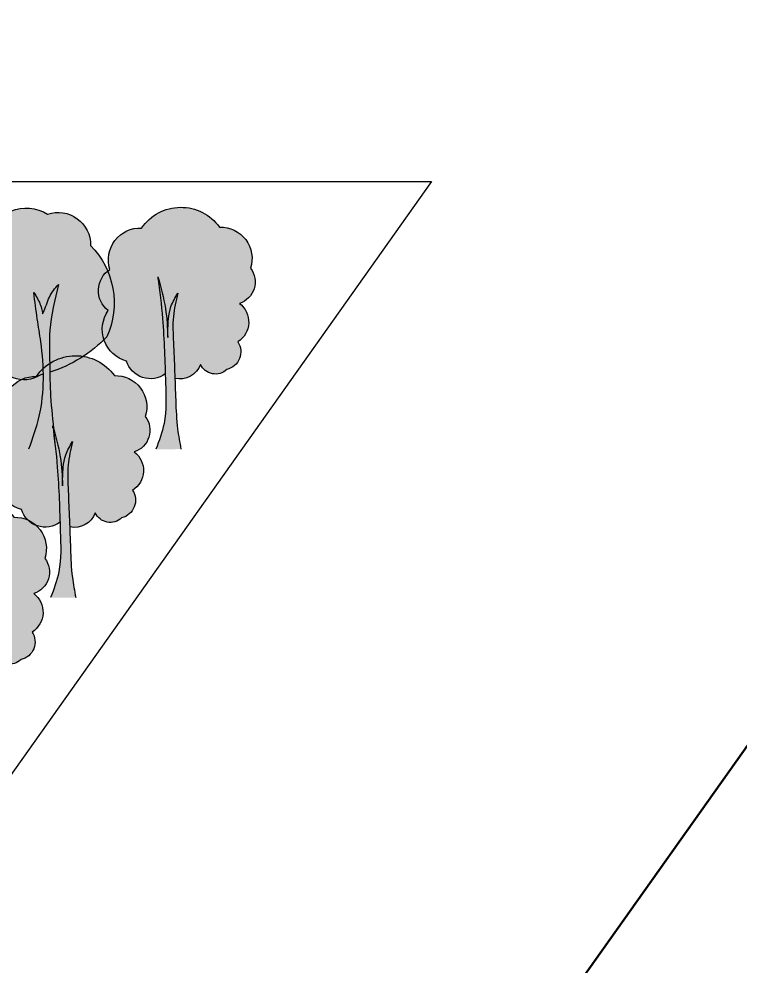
# Model space of a CAD drawing. Header units: millimetres. Extents: x -168 to 2937, y -666 to 1342.
# Drawn here: x 751.2 to 797.9, y 529.1 to 590.5 of the extents above; entities that cross this region are included whole.
import ezdxf

# ---------------------------------------------------------------- set-up
doc = ezdxf.new("R2010")
doc.units = ezdxf.units.MM

msp = doc.modelspace()

# ---------------------------------------------------------------- hatches: boundary and pattern name
h = msp.add_hatch(color=82)
edge = h.paths.add_edge_path()
edge.add_spline(control_points=[(752.129, 572.747), (752.186, 572.664), (752.401, 572.349), (752.616, 571.883), (752.687, 571.487), (752.708, 571.368)], knot_values=[0, 0, 0, 0, 0.301851, 1.145417, 1.507706, 1.507706, 1.507706, 1.507706], degree=3, periodic=0)
edge.add_spline(control_points=[(752.708, 571.368), (752.775, 571.519), (752.917, 571.837), (753.124, 572.489), (753.432, 572.979), (753.701, 573.244), (753.731, 573.273)], knot_values=[0, 0, 0, 0, 0.493374, 1.044913, 2.052444, 2.177929, 2.177929, 2.177929, 2.177929], degree=3, periodic=0)
edge.add_spline(control_points=[(753.731, 573.273), (753.49, 572.289), (753.076, 570.605), (753.156, 568.681), (753.171, 567.773), (753.174, 567.581)], knot_values=[0, 0, 0, 0, 3.021013, 5.168702, 5.743394, 5.743394, 5.743394, 5.743394], degree=3, periodic=0)
edge.add_arc((750.439, 576.118), 8.965, 287.7625, 315.89017)
edge.add_arc((752.001, 572.069), 5.345, 335.80409, 404.4294)
edge.add_arc((753.718, 575.845), 2.1, 359.05224, 469.05224)
edge.add_arc((751.639, 575.635), 2.6, 57.61032, 167.61032)
edge.add_arc((749.403, 573.842), 2.37, 97.34301, 207.34301)
edge.add_arc((749.943, 571.474), 2.939, 154.19223, 264.19223)
edge.add_arc((751.495, 568.99), 1.9, 193.39439, 303.39439)
edge.add_arc((750.439, 576.118), 8.965, 283.55536, 284.97371)
edge.add_spline(control_points=[(752.756, 567.458), (752.746, 568.161), (752.64, 569.372), (752.337, 571.112), (752.202, 572.178), (752.129, 572.747)], knot_values=[4.949863, 4.949863, 4.949863, 4.949863, 7.040518, 8.542902, 10.261986, 10.261986, 10.261986, 10.261986], degree=3, periodic=0)
h = msp.add_hatch(color=46)
edge = h.paths.add_edge_path()
edge.add_spline(control_points=[(753.509, 562.771), (753.488, 563.062), (753.409, 564.148), (753.207, 565.746), (753.183, 567.061), (753.174, 567.581)], knot_values=[5.743394, 5.743394, 5.743394, 5.743394, 6.619815, 9.009062, 10.567579, 10.567579, 10.567579, 10.567579], degree=3, periodic=0)
edge.add_arc((750.439, 576.118), 8.965, 287.7625, 315.89017)
edge.add_arc((752.001, 572.069), 5.345, 335.80409, 404.4294)
edge.add_arc((753.718, 575.845), 2.1, 359.05224, 469.05224)
edge.add_arc((751.639, 575.635), 2.6, 57.61032, 167.61032)
edge.add_arc((749.403, 573.842), 2.37, 97.34301, 207.34301)
edge.add_arc((749.943, 571.474), 2.939, 154.19223, 264.19223)
edge.add_arc((751.495, 568.99), 1.9, 193.39439, 303.39439)
edge.add_arc((750.439, 576.118), 8.965, 283.55536, 284.97371)
edge.add_spline(control_points=[(752.756, 567.458), (752.769, 566.536), (752.631, 564.875), (752.069, 563.318), (751.818, 562.623)], knot_values=[0, 0, 0, 0, 2.741304, 4.949863, 4.949863, 4.949863, 4.949863], degree=3, periodic=0)
edge.add_line((751.818, 562.623), (753.509, 562.771))
edge = h.paths.add_edge_path(flags=17)
edge.add_spline(control_points=[(752.756, 567.458), (752.746, 568.161), (752.64, 569.372), (752.337, 571.112), (752.202, 572.178), (752.129, 572.747)], knot_values=[4.949863, 4.949863, 4.949863, 4.949863, 7.040518, 8.542902, 10.261986, 10.261986, 10.261986, 10.261986], degree=3, periodic=0)
edge.add_spline(control_points=[(752.129, 572.747), (752.186, 572.664), (752.401, 572.349), (752.616, 571.883), (752.687, 571.487), (752.708, 571.368)], knot_values=[0, 0, 0, 0, 0.301851, 1.145417, 1.507706, 1.507706, 1.507706, 1.507706], degree=3, periodic=0)
edge.add_spline(control_points=[(752.708, 571.368), (752.775, 571.519), (752.917, 571.837), (753.124, 572.489), (753.432, 572.979), (753.701, 573.244), (753.731, 573.273)], knot_values=[0, 0, 0, 0, 0.493374, 1.044913, 2.052444, 2.177929, 2.177929, 2.177929, 2.177929], degree=3, periodic=0)
edge.add_spline(control_points=[(753.731, 573.273), (753.49, 572.289), (753.076, 570.605), (753.156, 568.681), (753.171, 567.773), (753.174, 567.581)], knot_values=[0, 0, 0, 0, 3.021013, 5.168702, 5.743394, 5.743394, 5.743394, 5.743394], degree=3, periodic=0)
edge.add_arc((750.439, 576.118), 8.965, 287.7625, 315.89017)
edge.add_arc((752.001, 572.069), 5.345, 335.80409, 404.4294)
edge.add_arc((753.718, 575.845), 2.1, 359.05224, 469.05224)
edge.add_arc((751.639, 575.635), 2.6, 57.61032, 167.61032)
edge.add_arc((749.403, 573.842), 2.37, 97.34301, 207.34301)
edge.add_arc((749.943, 571.474), 2.939, 154.19223, 264.19223)
edge.add_arc((751.495, 568.99), 1.9, 193.39439, 303.39439)
edge.add_arc((750.439, 576.118), 8.965, 283.55536, 284.97371)
h = msp.add_hatch(color=82)
edge = h.paths.add_edge_path()
edge.add_spline(control_points=[(760.657, 567.485), (760.617, 568.685), (760.556, 570.774), (760.296, 572.862), (760.184, 573.763)], knot_values=[0, 0, 0, 0, 2.488764, 4.377171, 4.377171, 4.377171, 4.377171], degree=3, periodic=0)
edge.add_spline(control_points=[(760.184, 573.763), (760.374, 573.086), (760.734, 571.803), (760.796, 570.473), (760.825, 569.845)], knot_values=[0, 0, 0, 0, 2.101943, 3.981989, 3.981989, 3.981989, 3.981989], degree=3, periodic=0)
edge.add_spline(control_points=[(760.825, 569.845), (760.828, 570.245), (760.833, 570.916), (760.992, 571.916), (761.305, 572.429), (761.476, 572.709)], knot_values=[0, 0, 0, 0, 1.203401, 2.016222, 2.989721, 2.989721, 2.989721, 2.989721], degree=3, periodic=0)
edge.add_spline(control_points=[(761.476, 572.709), (761.357, 572.208), (761.106, 571.158), (761.201, 569.294), (761.255, 567.956), (761.285, 567.179)], knot_values=[0, 0, 0, 0, 1.06753, 2.238246, 3.860341, 3.860341, 3.860341, 3.860341], degree=3, periodic=0)
edge.add_arc((761.59, 568.592), 1.446, 257.8355, 339.91276)
edge.add_arc((763.915, 568.527), 1.059, 204.05091, 314.05091)
edge.add_arc((764.383, 568.909), 1.174, 283.18932, 393.18932)
edge.add_arc((764.546, 570.84), 1.527, 302.48199, 412.48199)
edge.add_arc((765.035, 573.441), 1.458, 287.599, 397.599)
edge.add_arc((764.254, 574.961), 2.036, 341.97717, 451.97717)
edge.add_arc((761.675, 575.198), 3.087, 35.62248, 145.62248)
edge.add_arc((759.038, 574.876), 2.067, 87.52383, 197.52383)
edge.add_arc((757.947, 572.886), 1.626, 122.7822, 232.7822)
edge.add_arc((758.705, 570.366), 2.129, 144.87118, 254.87118)
edge.add_arc((759.693, 568.777), 1.612, 196.80878, 306.75014)
h = msp.add_hatch(color=46)
edge = h.paths.add_edge_path()
edge.add_spline(control_points=[(761.26, 567.821), (761.237, 568.385), (761.19, 569.51), (761.108, 571.12), (761.339, 572.135), (761.45, 572.6)], knot_values=[0.077867, 0.077867, 0.077867, 0.077867, 1.252841, 2.423557, 3.41322, 3.41322, 3.41322, 3.41322], degree=3, periodic=0)
edge.add_line((761.45, 572.6), (761.466, 572.693))
edge.add_spline(control_points=[(761.466, 572.693), (761.299, 572.418), (760.991, 571.909), (760.833, 570.916), (760.828, 570.245), (760.825, 569.845)], knot_values=[0, 0, 0, 0, 0.662796, 1.227255, 2.06295, 2.06295, 2.06295, 2.06295], degree=3, periodic=0)
edge.add_spline(control_points=[(760.825, 569.845), (760.796, 570.473), (760.734, 571.803), (760.374, 573.086), (760.184, 573.763)], knot_values=[0, 0, 0, 0, 1.880046, 3.981989, 3.981989, 3.981989, 3.981989], degree=3, periodic=0)
edge.add_spline(control_points=[(760.184, 573.763), (760.296, 572.862), (760.542, 570.888), (760.61, 568.912), (760.646, 567.828)], knot_values=[0, 0, 0, 0, 1.888407, 4.139544, 4.139544, 4.139544, 4.139544], degree=3, periodic=0)
edge.add_line((760.646, 567.828), (761.26, 567.821))
h = msp.add_hatch(color=82)
edge = h.paths.add_edge_path()
edge.add_spline(control_points=[(753.832, 557.857), (753.792, 559.057), (753.731, 561.146), (753.471, 563.234), (753.359, 564.135)], knot_values=[0, 0, 0, 0, 2.488764, 4.377171, 4.377171, 4.377171, 4.377171], degree=3, periodic=0)
edge.add_spline(control_points=[(753.359, 564.135), (753.549, 563.458), (753.909, 562.175), (753.971, 560.844), (754, 560.216)], knot_values=[0, 0, 0, 0, 2.101943, 3.981989, 3.981989, 3.981989, 3.981989], degree=3, periodic=0)
edge.add_spline(control_points=[(754, 560.216), (754.003, 560.617), (754.008, 561.288), (754.167, 562.287), (754.48, 562.801), (754.651, 563.081)], knot_values=[0, 0, 0, 0, 1.203401, 2.016222, 2.989721, 2.989721, 2.989721, 2.989721], degree=3, periodic=0)
edge.add_spline(control_points=[(754.651, 563.081), (754.532, 562.58), (754.281, 561.529), (754.376, 559.665), (754.43, 558.327), (754.46, 557.55)], knot_values=[0, 0, 0, 0, 1.06753, 2.238246, 3.860341, 3.860341, 3.860341, 3.860341], degree=3, periodic=0)
edge.add_arc((754.765, 558.964), 1.446, 257.8355, 339.91276)
edge.add_arc((757.09, 558.899), 1.059, 204.05091, 314.05091)
edge.add_arc((757.558, 559.28), 1.174, 283.18932, 393.18932)
edge.add_arc((757.721, 561.211), 1.527, 302.48199, 412.48199)
edge.add_arc((758.21, 563.813), 1.458, 287.599, 397.599)
edge.add_arc((757.429, 565.333), 2.036, 341.97717, 451.97717)
edge.add_arc((754.85, 565.57), 3.087, 35.62248, 145.62248)
edge.add_arc((752.213, 565.248), 2.067, 87.52383, 197.52383)
edge.add_arc((751.122, 563.258), 1.626, 122.7822, 232.7822)
edge.add_arc((751.88, 560.738), 2.129, 144.87118, 254.87118)
edge.add_arc((752.868, 559.148), 1.612, 196.80878, 306.75014)
h = msp.add_hatch(color=46)
edge = h.paths.add_edge_path()
edge.add_line((761.26, 567.821), (760.646, 567.828))
edge.add_spline(control_points=[(760.646, 567.828), (760.65, 567.714), (760.653, 567.6), (760.657, 567.485)], knot_values=[4.139544, 4.139544, 4.139544, 4.139544, 4.377171, 4.377171, 4.377171, 4.377171], degree=3, periodic=0)
edge.add_spline(control_points=[(760.657, 567.485), (760.66, 567.404), (760.663, 567.323), (760.665, 567.242)], knot_values=[4.377171, 4.377171, 4.377171, 4.377171, 4.545079, 4.545079, 4.545079, 4.545079], degree=3, periodic=0)
edge.add_line((760.665, 567.242), (761.26, 567.821))
edge = h.paths.add_edge_path()
edge.add_spline(control_points=[(761.285, 567.179), (761.277, 567.393), (761.268, 567.607), (761.26, 567.821)], knot_values=[3.41322, 3.41322, 3.41322, 3.41322, 3.860341, 3.860341, 3.860341, 3.860341], degree=3, periodic=0)
edge.add_line((761.26, 567.821), (760.665, 567.242))
edge.add_spline(control_points=[(760.665, 567.242), (760.665, 567.238), (760.666, 567.235), (760.666, 567.231)], knot_values=[4.545079, 4.545079, 4.545079, 4.545079, 4.552356, 4.552356, 4.552356, 4.552356], degree=3, periodic=0)
edge.add_line((760.666, 567.231), (761.285, 567.179))
edge = h.paths.add_edge_path()
edge.add_line((761.285, 567.179), (760.666, 567.231))
edge.add_spline(control_points=[(760.666, 567.231), (760.668, 567.166), (760.67, 567.1), (760.672, 567.034)], knot_values=[4.552356, 4.552356, 4.552356, 4.552356, 4.68879, 4.68879, 4.68879, 4.68879], degree=3, periodic=0)
edge.add_line((760.672, 567.034), (761.291, 567.006))
edge.add_spline(control_points=[(761.291, 567.006), (761.289, 567.063), (761.287, 567.121), (761.285, 567.179)], knot_values=[3.860341, 3.860341, 3.860341, 3.860341, 3.980934, 3.980934, 3.980934, 3.980934], degree=3, periodic=0)
h = msp.add_hatch(color=46)
edge = h.paths.add_edge_path()
edge.add_spline(control_points=[(761.68, 562.595), (761.596, 563.031), (761.398, 564.079), (761.345, 565.56), (761.307, 566.593), (761.291, 567.006)], knot_values=[3.980934, 3.980934, 3.980934, 3.980934, 4.904631, 6.199882, 7.060459, 7.060459, 7.060459, 7.060459], degree=3, periodic=0)
edge.add_line((761.291, 567.006), (760.672, 567.034))
edge.add_spline(control_points=[(760.672, 567.034), (760.674, 566.983), (760.707, 566.051), (760.777, 564.515), (760.261, 563.139), (760.047, 562.589)], knot_values=[4.68879, 4.68879, 4.68879, 4.68879, 4.79327, 6.616532, 7.833899, 7.833899, 7.833899, 7.833899], degree=3, periodic=0)
edge.add_line((760.047, 562.589), (761.68, 562.595))
h = msp.add_hatch(color=46)
edge = h.paths.add_edge_path()
edge.add_spline(control_points=[(754.435, 558.193), (754.412, 558.756), (754.365, 559.881), (754.283, 561.492), (754.515, 562.507), (754.625, 562.971)], knot_values=[0.077867, 0.077867, 0.077867, 0.077867, 1.252841, 2.423557, 3.41322, 3.41322, 3.41322, 3.41322], degree=3, periodic=0)
edge.add_line((754.625, 562.971), (754.641, 563.064))
edge.add_spline(control_points=[(754.641, 563.064), (754.474, 562.79), (754.166, 562.281), (754.008, 561.288), (754.003, 560.617), (754, 560.216)], knot_values=[0, 0, 0, 0, 0.662796, 1.227255, 2.06295, 2.06295, 2.06295, 2.06295], degree=3, periodic=0)
edge.add_spline(control_points=[(754, 560.216), (753.971, 560.844), (753.909, 562.175), (753.549, 563.458), (753.359, 564.135)], knot_values=[0, 0, 0, 0, 1.880046, 3.981989, 3.981989, 3.981989, 3.981989], degree=3, periodic=0)
edge.add_spline(control_points=[(753.359, 564.135), (753.471, 563.234), (753.717, 561.259), (753.785, 559.284), (753.821, 558.2)], knot_values=[0, 0, 0, 0, 1.888407, 4.139544, 4.139544, 4.139544, 4.139544], degree=3, periodic=0)
edge.add_line((753.821, 558.2), (754.435, 558.193))
h = msp.add_hatch(color=82)
edge = h.paths.add_edge_path()
edge.add_spline(control_points=[(747.316, 548.664), (747.276, 549.864), (747.215, 551.953), (746.955, 554.041), (746.843, 554.942)], knot_values=[0, 0, 0, 0, 2.488764, 4.377171, 4.377171, 4.377171, 4.377171], degree=3, periodic=0)
edge.add_spline(control_points=[(746.843, 554.942), (747.033, 554.265), (747.393, 552.982), (747.455, 551.652), (747.484, 551.024)], knot_values=[0, 0, 0, 0, 2.101943, 3.981989, 3.981989, 3.981989, 3.981989], degree=3, periodic=0)
edge.add_spline(control_points=[(747.484, 551.024), (747.487, 551.424), (747.492, 552.095), (747.651, 553.094), (747.964, 553.608), (748.135, 553.888)], knot_values=[0, 0, 0, 0, 1.203401, 2.016222, 2.989721, 2.989721, 2.989721, 2.989721], degree=3, periodic=0)
edge.add_spline(control_points=[(748.135, 553.888), (748.016, 553.387), (747.765, 552.337), (747.86, 550.473), (747.914, 549.135), (747.944, 548.358)], knot_values=[0, 0, 0, 0, 1.06753, 2.238246, 3.860341, 3.860341, 3.860341, 3.860341], degree=3, periodic=0)
edge.add_arc((748.248, 549.771), 1.446, 257.8355, 339.91276)
edge.add_arc((750.574, 549.706), 1.059, 204.05091, 314.05091)
edge.add_arc((751.042, 550.088), 1.174, 283.18932, 393.18932)
edge.add_arc((751.205, 552.019), 1.527, 302.48199, 412.48199)
edge.add_arc((751.694, 554.62), 1.458, 287.599, 397.599)
edge.add_arc((750.913, 556.14), 2.036, 341.97717, 451.97717)
edge.add_arc((748.334, 556.377), 3.087, 35.62248, 145.62248)
edge.add_arc((745.697, 556.055), 2.067, 87.52383, 197.52383)
edge.add_arc((744.606, 554.065), 1.626, 122.7822, 232.7822)
edge.add_arc((745.364, 551.545), 2.129, 144.87118, 254.87118)
edge.add_arc((746.352, 549.956), 1.612, 196.80878, 306.75014)
h = msp.add_hatch(color=46)
edge = h.paths.add_edge_path()
edge.add_line((754.435, 558.193), (753.821, 558.2))
edge.add_spline(control_points=[(753.821, 558.2), (753.825, 558.086), (753.828, 557.971), (753.832, 557.857)], knot_values=[4.139544, 4.139544, 4.139544, 4.139544, 4.377171, 4.377171, 4.377171, 4.377171], degree=3, periodic=0)
edge.add_spline(control_points=[(753.832, 557.857), (753.835, 557.776), (753.838, 557.695), (753.84, 557.614)], knot_values=[4.377171, 4.377171, 4.377171, 4.377171, 4.545079, 4.545079, 4.545079, 4.545079], degree=3, periodic=0)
edge.add_line((753.84, 557.614), (754.435, 558.193))
edge = h.paths.add_edge_path()
edge.add_spline(control_points=[(754.46, 557.55), (754.452, 557.765), (754.443, 557.979), (754.435, 558.193)], knot_values=[3.41322, 3.41322, 3.41322, 3.41322, 3.860341, 3.860341, 3.860341, 3.860341], degree=3, periodic=0)
edge.add_line((754.435, 558.193), (753.84, 557.614))
edge.add_spline(control_points=[(753.84, 557.614), (753.84, 557.61), (753.841, 557.607), (753.841, 557.603)], knot_values=[4.545079, 4.545079, 4.545079, 4.545079, 4.552356, 4.552356, 4.552356, 4.552356], degree=3, periodic=0)
edge.add_line((753.841, 557.603), (754.46, 557.55))
edge = h.paths.add_edge_path()
edge.add_line((754.46, 557.55), (753.841, 557.603))
edge.add_spline(control_points=[(753.841, 557.603), (753.843, 557.537), (753.845, 557.471), (753.847, 557.405)], knot_values=[4.552356, 4.552356, 4.552356, 4.552356, 4.68879, 4.68879, 4.68879, 4.68879], degree=3, periodic=0)
edge.add_line((753.847, 557.405), (754.466, 557.377))
edge.add_spline(control_points=[(754.466, 557.377), (754.464, 557.435), (754.462, 557.493), (754.46, 557.55)], knot_values=[3.860341, 3.860341, 3.860341, 3.860341, 3.980934, 3.980934, 3.980934, 3.980934], degree=3, periodic=0)
h = msp.add_hatch(color=46)
edge = h.paths.add_edge_path()
edge.add_spline(control_points=[(754.855, 552.967), (754.771, 553.403), (754.573, 554.45), (754.52, 555.932), (754.482, 556.965), (754.466, 557.377)], knot_values=[3.980934, 3.980934, 3.980934, 3.980934, 4.904631, 6.199882, 7.060459, 7.060459, 7.060459, 7.060459], degree=3, periodic=0)
edge.add_line((754.466, 557.377), (753.847, 557.405))
edge.add_spline(control_points=[(753.847, 557.405), (753.849, 557.355), (753.882, 556.422), (753.952, 554.887), (753.436, 553.511), (753.222, 552.961)], knot_values=[4.68879, 4.68879, 4.68879, 4.68879, 4.79327, 6.616532, 7.833899, 7.833899, 7.833899, 7.833899], degree=3, periodic=0)
edge.add_line((753.222, 552.961), (754.855, 552.967))

# ---------------------------------------------------------------- linework, layer by layer
at = {"color": 253, "lineweight": 50}
msp.add_line((831.821, 590.503), (783.427, 522.23), dxfattribs=at)
for p, q in [((696.47, 579.952), (777.929, 579.952)), ((777.929, 579.952), (744.322, 532.541)), ((777.929, 579.952), (744.322, 532.541)), ((760.203, 573.612), (760.198, 573.713)), ((761.45, 572.6), (761.466, 572.693)), ((753.378, 563.984), (753.373, 564.084)), ((754.625, 562.971), (754.641, 563.064))]:
    msp.add_line(p, q)
for points in [[(752.756, 567.458, -0.006189), (752.541, 567.403, -0.520567), (749.646, 568.55, -0.520567), (747.297, 572.753, -0.520567), (749.1, 576.193, -0.520567), (753.032, 577.83, -0.520567), (755.818, 575.811, -0.308717), (756.876, 569.878, -0.12335), (753.174, 567.581, -0.12335)], [(760.658, 567.486, -0.520567), (758.15, 568.311, -0.520567), (756.964, 571.591, -0.520567), (757.067, 574.254, -0.520567), (759.127, 576.941, -0.520567), (764.184, 576.996, -0.520567), (766.19, 574.331, -0.520567), (765.476, 572.051, -0.520567), (765.366, 569.552, -0.520567), (764.651, 567.766, -0.520567), (762.947, 568.096, -0.374269), (761.285, 567.179, -0.374269)], [(753.834, 557.858, -0.520567), (751.325, 558.682, -0.520567), (750.139, 561.963, -0.520567), (750.242, 564.625, -0.520567), (752.302, 567.313, -0.520567), (757.359, 567.367, -0.520567), (759.365, 564.703, -0.520567), (758.651, 562.423, -0.520567), (758.541, 559.923, -0.520567), (757.826, 558.138, -0.520567), (756.122, 558.467, -0.374269), (754.46, 557.55, -0.374269)], [(747.317, 548.665, -0.520567), (744.809, 549.489, -0.520567), (743.623, 552.77, -0.520567), (743.726, 555.433, -0.520567), (745.786, 558.12, -0.520567), (750.843, 558.175, -0.520567), (752.849, 555.51, -0.520567), (752.135, 553.23, -0.520567), (752.025, 550.73, -0.520567), (751.31, 548.945, -0.520567), (749.606, 549.275, -0.374269), (747.944, 548.358, -0.374269)]]:
    msp.add_lwpolyline(points, format="xyb")
for points in [[(752.708, 571.368), (752.901, 571.822), (753.094, 572.339), (753.642, 573.184), (753.731, 573.273)], [(753.731, 573.273), (753.172, 570.304), (753.164, 568.156), (753.224, 566.024), (753.441, 563.645), (753.509, 562.771)], [(760.184, 573.763), (760.671, 571.719), (760.825, 569.845)], [(751.818, 562.623), (752.486, 564.728), (752.589, 569.559), (752.36, 571.044), (752.129, 572.747)], [(752.129, 572.747), (752.295, 572.495), (752.635, 571.723), (752.708, 571.368)], [(760.825, 569.845), (760.87, 571.047), (761.029, 571.845), (761.476, 572.709)], [(753.359, 564.135), (753.846, 562.09), (754, 560.216)], [(754, 560.216), (754.045, 561.419), (754.204, 562.216), (754.651, 563.081)]]:
    msp.add_spline(points, degree=3)
for points, knots in [([(760.184, 573.763), (760.296, 572.862), (760.581, 570.576), (760.645, 567.418), (760.777, 564.515), (760.261, 563.139), (760.047, 562.589)], [0, 0, 0, 0, 1.888407, 4.79327, 6.616532, 7.833899, 7.833899, 7.833899, 7.833899]), ([(761.476, 572.709), (761.357, 572.208), (761.106, 571.158), (761.225, 568.82), (761.315, 566.399), (761.398, 564.079), (761.596, 563.031), (761.68, 562.595)], [0, 0, 0, 0, 1.06753, 2.238246, 4.841511, 6.136762, 7.060459, 7.060459, 7.060459, 7.060459]), ([(753.359, 564.135), (753.471, 563.234), (753.756, 560.947), (753.82, 557.789), (753.952, 554.887), (753.436, 553.511), (753.222, 552.961)], [0, 0, 0, 0, 1.888407, 4.79327, 6.616532, 7.833899, 7.833899, 7.833899, 7.833899]), ([(754.651, 563.081), (754.532, 562.58), (754.281, 561.529), (754.4, 559.191), (754.49, 556.77), (754.573, 554.45), (754.771, 553.403), (754.855, 552.967)], [0, 0, 0, 0, 1.06753, 2.238246, 4.841511, 6.136762, 7.060459, 7.060459, 7.060459, 7.060459])]:
    msp.add_open_spline(points, degree=3, knots=knots)

doc.saveas('drawing.dxf')
